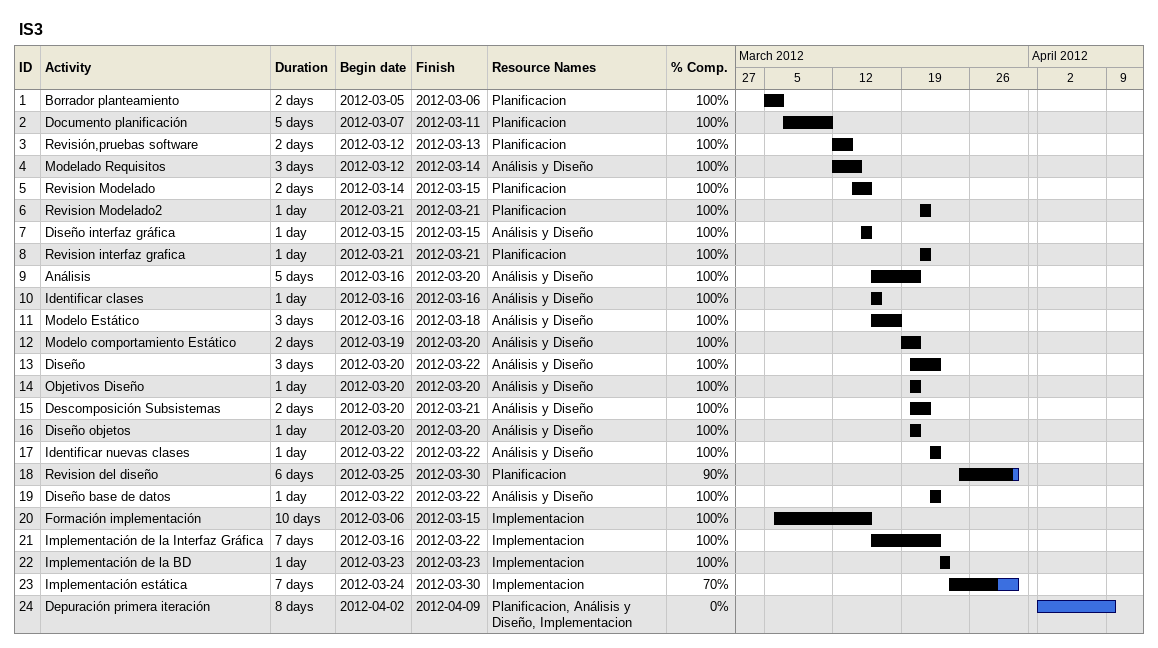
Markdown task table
IS3

| ID | Task | Duration | Start | Finish | Resources | % complete |
|---|---|---|---|---|---|---|
| 1 | Borrador planteamiento | 2d | 2012-03-05 | 2012-03-06 | Planificacion | 100 |
| 2 | Documento planificación | 5d | 2012-03-07 | 2012-03-11 | Planificacion | 100 |
| 3 | Revisión,pruebas software | 2d | 2012-03-12 | 2012-03-13 | Planificacion | 100 |
| 4 | Modelado Requisitos | 3d | 2012-03-12 | 2012-03-14 | Análisis y Diseño | 100 |
| 5 | Revision Modelado | 2d | 2012-03-14 | 2012-03-15 | Planificacion | 100 |
| 6 | Revision Modelado2 | 1d | 2012-03-21 | 2012-03-21 | Planificacion | 100 |
| 7 | Diseño interfaz gráfica | 1d | 2012-03-15 | 2012-03-15 | Análisis y Diseño | 100 |
| 8 | Revision interfaz grafica | 1d | 2012-03-21 | 2012-03-21 | Planificacion | 100 |
| 9 | Análisis | 5d | 2012-03-16 | 2012-03-20 | Análisis y Diseño | 100 |
| 10 | Identificar clases | 1d | 2012-03-16 | 2012-03-16 | Análisis y Diseño | 100 |
| 11 | Modelo Estático | 3d | 2012-03-16 | 2012-03-18 | Análisis y Diseño | 100 |
| 12 | Modelo comportamiento Estático | 2d | 2012-03-19 | 2012-03-20 | Análisis y Diseño | 100 |
| 13 | Diseño | 3d | 2012-03-20 | 2012-03-22 | Análisis y Diseño | 100 |
| 14 | Objetivos Diseño | 1d | 2012-03-20 | 2012-03-20 | Análisis y Diseño | 100 |
| 15 | Descomposición Subsistemas | 2d | 2012-03-20 | 2012-03-21 | Análisis y Diseño | 100 |
| 16 | Diseño objetos | 1d | 2012-03-20 | 2012-03-20 | Análisis y Diseño | 100 |
| 17 | Identificar nuevas clases | 1d | 2012-03-22 | 2012-03-22 | Análisis y Diseño | 100 |
| 18 | Revision del diseño | 6d | 2012-03-25 | 2012-03-30 | Planificacion | 90 |
| 19 | Diseño base de datos | 1d | 2012-03-22 | 2012-03-22 | Análisis y Diseño | 100 |
| 20 | Formación implementación | 10d | 2012-03-06 | 2012-03-15 | Implementacion | 100 |
| 21 | Implementación de la Interfaz Gráfica | 7d | 2012-03-16 | 2012-03-22 | Implementacion | 100 |
| 22 | Implementación de la BD | 1d | 2012-03-23 | 2012-03-23 | Implementacion | 100 |
| 23 | Implementación estática | 7d | 2012-03-24 | 2012-03-30 | Implementacion | 70 |
| 24 | Depuración primera iteración | 8d | 2012-04-02 | 2012-04-09 | Planificacion, Análisis y Diseño, Implementacion | 0 |
